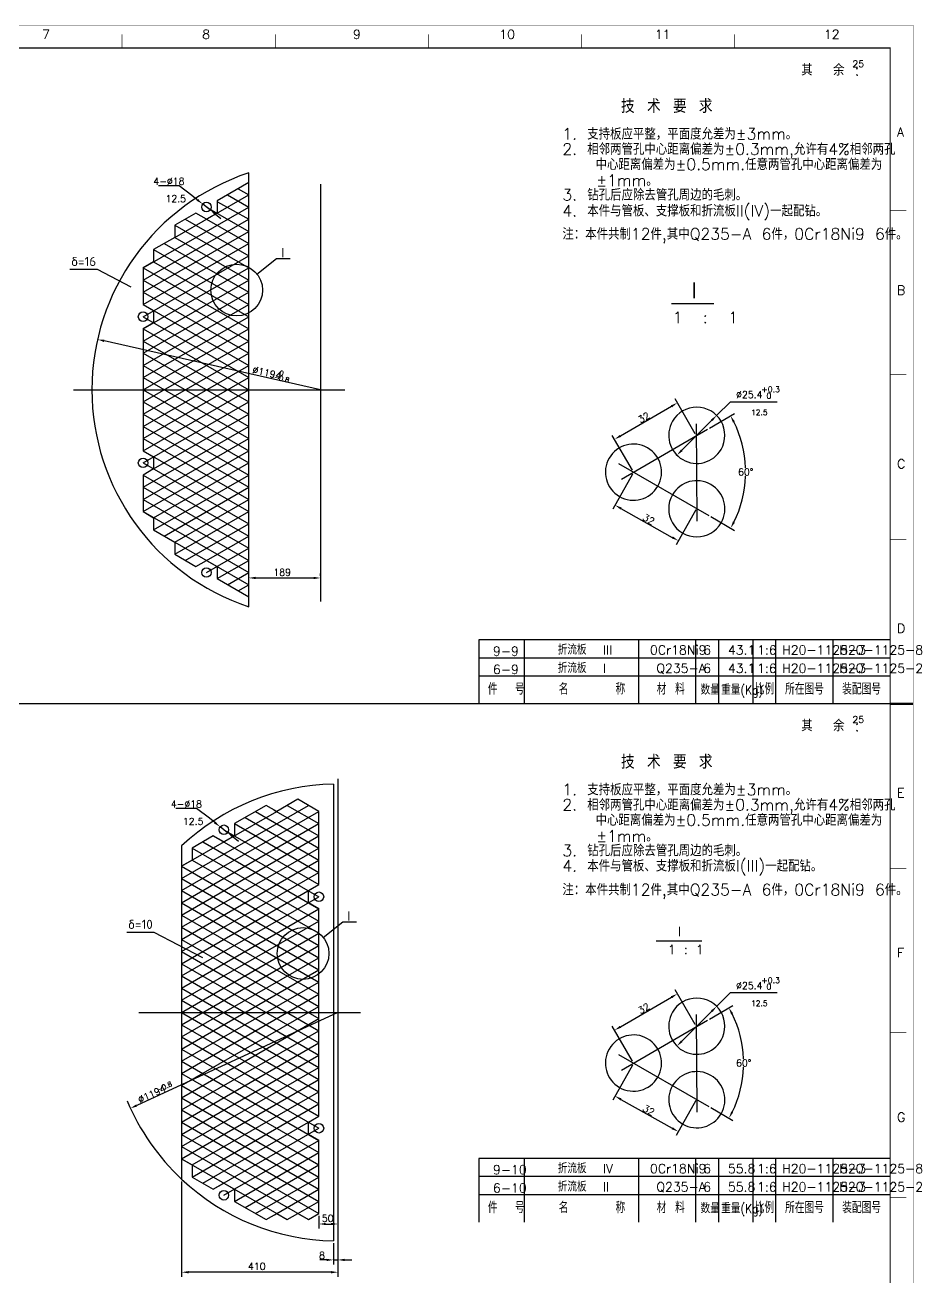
# Model space of a CAD drawing. Extents: x 49444 to 186345, y 41039 to 59803.
# Drawn here: x 97424 to 103309, y 49145 to 57365 of the extents above; entities that cross this region are included whole.
import ezdxf
from ezdxf.enums import TextEntityAlignment as Align

# ---------------------------------------------------------------- set-up
doc = ezdxf.new("R2010")
doc.units = 0
doc.header["$LTSCALE"] = 60
doc.header["$MEASUREMENT"] = 0
doc.header["$PDMODE"] = 3
doc.header["$PDSIZE"] = 0.001
doc.layers.get('0').update_dxf_attribs({"linetype": 'CONTINUOUS'})
doc.layers.get('DEFPOINTS').update_dxf_attribs({"linetype": 'CONTINUOUS'})
doc.styles.get("Standard").update_dxf_attribs({"font": 'txt.shx', "bigfont": 'hztxt.shx'})
doc.dimstyles.get("Standard").update_dxf_attribs({"dimtxt": 0.18, "dimasz": 0.18, "dimexe": 0.18, "dimexo": 0.0625, "dimgap": 0.09, "dimtad": 0, "dimtih": 1, "dimtoh": 1, "dimdec": 4, "dimzin": 0, "dimdsep": 46, "dimtxsty": 'Standard', "dimcen": 0.09, "dimadec": 0, "dimazin": 0, "dimtfac": 1, "dimtdec": 4, "dimtofl": 0, "dimtmove": 0, "dimatfit": 3, "dimfxl": 0, "dimtolj": 1, "dimtzin": 0, "dimarcsym": 0})
doc.dimstyles.new('STANDARD$0', dxfattribs={"dimtxt": 3, "dimasz": 3, "dimexe": 2, "dimexo": 1, "dimgap": 0.5, "dimtad": 1, "dimdec": 0, "dimzin": 0, "dimdsep": 46, "dimtxsty": 'Standard', "dimcen": 1, "dimclrd": 256, "dimclre": 256, "dimclrt": 256, "dimadec": 0, "dimazin": 0, "dimtfac": 1.5, "dimtdec": 3, "dimtix": 1, "dimtmove": 0, "dimatfit": 2, "dimfxl": 0, "dimtolj": 1, "dimarcsym": 0})

# ---------------------------------------------------------------- blocks, each defined once
blk = doc.blocks.new('*D117')
at = {"lineweight": -2}
for p, q in [((98891.5, 53560.8), (98891.5, 53764.4)), ((99363, 53749.4), (99363, 53764.4)), ((98936.5, 53734.4), (99318, 53734.4))]:
    blk.add_line(p, q, dxfattribs=at)
for points in [[(98936.5, 53741.9), (98936.5, 53726.9), (98891.5, 53734.4)], [(99318, 53741.9), (99318, 53726.9), (99363, 53734.4)]]:
    blk.add_solid(points)
at = {"layer": 'DEFPOINTS', "color": 0}
for p in [(99363, 53734.4), (99363, 53734.4), (98891.5, 53545.8)]:
    blk.add_point(p, dxfattribs=at)
at = {"insert": (99111.4, 53771.5), "char_height": 45, "attachment_point": 5}
blk.add_mtext('\\A1;189', dxfattribs=at)
blk = doc.blocks.new('*D121')
at = {"lineweight": -2}
for p, q in [((98451.8, 49771.8), (98451.8, 49146.2)), ((99477.4, 49715.7), (99477.4, 49146.2)), ((99432.4, 49176.2), (98496.8, 49176.2))]:
    blk.add_line(p, q, dxfattribs=at)
for points in [[(98496.8, 49183.7), (98496.8, 49168.7), (98451.8, 49176.2)], [(99432.4, 49183.7), (99432.4, 49168.7), (99477.4, 49176.2)]]:
    blk.add_solid(points)
at = {"layer": 'DEFPOINTS', "color": 0}
for p in [(98451.8, 49786.8), (99477.4, 49730.7), (98451.8, 49176.2)]:
    blk.add_point(p, dxfattribs=at)
at = {"insert": (98945, 49214.8), "char_height": 45, "attachment_point": 5}
blk.add_mtext('\\A1;410', dxfattribs=at)
blk = doc.blocks.new('*D123')
at = {"lineweight": -2}
for p, q in [((99448.3, 49366.6), (99448.3, 49226.9)), ((99477.4, 49329.5), (99477.4, 49226.9)), ((99403.3, 49256.9), (99358.3, 49256.9)), ((99448.3, 49256.9), (99477.4, 49256.9)), ((99522.4, 49256.9), (99567.4, 49256.9))]:
    blk.add_line(p, q, dxfattribs=at)
for points in [[(99403.3, 49264.4), (99403.3, 49249.4), (99448.3, 49256.9)], [(99522.4, 49264.4), (99522.4, 49249.4), (99477.4, 49256.9)]]:
    blk.add_solid(points)
at = {"layer": 'DEFPOINTS', "color": 0}
for p in [(99448.3, 49381.6), (99477.4, 49344.5), (99477.4, 49256.9)]:
    blk.add_point(p, dxfattribs=at)
at = {"insert": (99373, 49286.6), "char_height": 45, "attachment_point": 5}
blk.add_mtext('\\A1;8', dxfattribs=at)
blk = doc.blocks.new('*D126')
at = {"color": 0, "lineweight": -2}
for p, q in [((101915.1, 50838.6), (102068.3, 50927.5)), ((101923.3, 50257.4), (102069.1, 50173.3))]:
    blk.add_line(p, q, dxfattribs=at)
for start, end in [(2.22656, 26.54549), (333.56716, 357.88617)]:
    blk.add_arc((101417, 50549.7), 722.9, start, end, dxfattribs=at)
at = {"color": 0}
for points in [[(102057.1, 50869.2), (102070.3, 50876.3), (102042.4, 50912.4)], [(102071, 50224.4), (102057.8, 50231.5), (102043.1, 50188.3)]]:
    blk.add_solid(points, dxfattribs=at)
at = {"layer": 'DEFPOINTS', "color": 0}
for p in [(101902.1, 50831), (101318.5, 50606.6), (101337.1, 50503.4), (102129, 50424.7), (101910.3, 50264.9)]:
    blk.add_point(p, dxfattribs=at)
at = {"color": 0, "insert": (102139.9, 50550.4), "char_height": 45, "attachment_point": 5}
blk.add_mtext('\\A1;60%%d', dxfattribs=at)
blk = doc.blocks.new('*D125')
at = {"lineweight": -2}
for p, q in [((101409.7, 50536.6), (101280.4, 50306.7)), ((101334.3, 50310.8), (101671.4, 50121.2)), ((101825.2, 50302.9), (101695.9, 50073))]:
    blk.add_line(p, q, dxfattribs=at)
for points in [[(101338, 50317.3), (101330.6, 50304.3), (101295.1, 50332.9)], [(101675.1, 50127.7), (101667.7, 50114.7), (101710.6, 50099.2)]]:
    blk.add_solid(points)
at = {"layer": 'DEFPOINTS', "color": 0}
for p in [(101417, 50549.7), (101832.6, 50316), (101710.6, 50099.2)]:
    blk.add_point(p, dxfattribs=at)
at = {"insert": (101516.3, 50239.9), "char_height": 45, "attachment_point": 5, "rotation": 330.64452}
blk.add_mtext('\\A1;32', dxfattribs=at)
blk = doc.blocks.new('*D124')
at = {"lineweight": -2}
for p, q in [((101331.1, 50787.5), (101665.7, 50981.5)), ((101821.9, 50801.9), (101689.6, 51030.1)), ((101409.5, 50562.7), (101277.2, 50790.9))]:
    blk.add_line(p, q, dxfattribs=at)
for points in [[(101661.9, 50988), (101669.5, 50975.1), (101704.6, 51004.1)], [(101327.4, 50794), (101334.9, 50781), (101292.2, 50764.9)]]:
    blk.add_solid(points)
at = {"layer": 'DEFPOINTS', "color": 0}
for p in [(101704.6, 51004.1), (101829.4, 50788.9), (101417, 50549.7)]:
    blk.add_point(p, dxfattribs=at)
at = {"insert": (101484.7, 50908.2), "char_height": 45, "attachment_point": 5, "rotation": 30.11265}
blk.add_mtext('\\A1;32', dxfattribs=at)
blk = doc.blocks.new('*D128')
at = {"lineweight": -2}
for p, q in [((101821.9, 54681.6), (101689.6, 54909.8)), ((101331.1, 54667.3), (101665.7, 54861.3)), ((101409.5, 54442.4), (101277.2, 54670.6))]:
    blk.add_line(p, q, dxfattribs=at)
for points in [[(101661.9, 54867.8), (101669.5, 54854.8), (101704.6, 54883.9)], [(101327.4, 54673.8), (101334.9, 54660.8), (101292.2, 54644.7)]]:
    blk.add_solid(points)
at = {"layer": 'DEFPOINTS', "color": 0}
for p in [(101704.6, 54883.9), (101829.4, 54668.7), (101417, 54429.5)]:
    blk.add_point(p, dxfattribs=at)
at = {"insert": (101484.7, 54788), "char_height": 45, "attachment_point": 5, "rotation": 30.11265}
blk.add_mtext('\\A1;32', dxfattribs=at)
blk = doc.blocks.new('*D129')
at = {"lineweight": -2}
for p, q in [((101409.7, 54416.4), (101280.4, 54186.5)), ((101334.3, 54190.6), (101671.4, 54001)), ((101825.2, 54182.7), (101695.9, 53952.8))]:
    blk.add_line(p, q, dxfattribs=at)
for points in [[(101338, 54197.1), (101330.6, 54184), (101295.1, 54212.6)], [(101675.1, 54007.5), (101667.7, 53994.4), (101710.6, 53978.9)]]:
    blk.add_solid(points)
at = {"layer": 'DEFPOINTS', "color": 0}
for p in [(101417, 54429.5), (101832.6, 54195.8), (101710.6, 53978.9)]:
    blk.add_point(p, dxfattribs=at)
at = {"insert": (101516.3, 54119.6), "char_height": 45, "attachment_point": 5, "rotation": 330.64452}
blk.add_mtext('\\A1;32', dxfattribs=at)
blk = doc.blocks.new('*D127')
at = {"color": 0, "lineweight": -2}
for p, q in [((101915.1, 54718.3), (102079.5, 54813.7)), ((101923.3, 54137.2), (102080.3, 54046.5))]:
    blk.add_line(p, q, dxfattribs=at)
for start, end in [(2.18837, 26.60826), (333.50439, 357.92436)]:
    blk.add_arc((101417, 54429.5), 735.9, start, end, dxfattribs=at)
at = {"color": 0}
for points in [[(102068.4, 54755.5), (102081.6, 54762.6), (102053.6, 54798.7)], [(102082.2, 54097.6), (102069, 54104.7), (102054.3, 54061.5)]]:
    blk.add_solid(points, dxfattribs=at)
at = {"layer": 'DEFPOINTS', "color": 0}
for p in [(101902.1, 54710.8), (101318.5, 54486.4), (101337.1, 54383.1), (102141.8, 54302.2), (101910.3, 54144.7)]:
    blk.add_point(p, dxfattribs=at)
at = {"color": 0, "insert": (102152.9, 54430.2), "char_height": 45, "attachment_point": 5}
blk.add_mtext('\\A1;60%%d', dxfattribs=at)
blk = doc.blocks.new('*D122')
at = {"lineweight": -2}
for p, q in [((99352.4, 49546.3), (99352.4, 49462.7)), ((99397.4, 49492.7), (99432.4, 49492.7)), ((99477.4, 49546.3), (99477.4, 49462.7))]:
    blk.add_line(p, q, dxfattribs=at)
for points in [[(99397.4, 49500.2), (99397.4, 49485.2), (99352.4, 49492.7)], [(99432.4, 49500.2), (99432.4, 49485.2), (99477.4, 49492.7)]]:
    blk.add_solid(points)
at = {"layer": 'DEFPOINTS', "color": 0}
for p in [(99352.4, 49561.3), (99477.4, 49561.3), (99477.4, 49492.7)]:
    blk.add_point(p, dxfattribs=at)
at = {"insert": (99410.2, 49529.4), "char_height": 45, "attachment_point": 5}
blk.add_mtext('\\A1;50', dxfattribs=at)

msp = doc.modelspace()

# ---------------------------------------------------------------- linework, layer by layer
for p, q in [((98891.547085, 53545.797686), (98891.547085, 56393.816622)), ((99362.964663, 56320.596954), (99362.964663, 53580.542481)), ((98406.57418, 55969.821424), (98891.547085, 56249.821257)), ((98554.543319, 56217.035033), (98519.207056, 56244.898064)), ((98752.982252, 56249.821257), (98891.547085, 56169.823649)), ((98822.268074, 56289.820584), (98891.547085, 56249.821257)), ((98198.723445, 55769.820884), (98891.547085, 56169.823649)), ((98638.955256, 56150.475296), (98589.879583, 56189.172002)), ((98614.417419, 56169.823649), (98891.547085, 56009.821101)), ((98687.198266, 56203.768829), (98891.547085, 56089.818708)), ((98198.723445, 55689.815942), (98891.547085, 56089.818708)), ((98475.852586, 56089.818708), (98891.547085, 55849.818028)), ((98614.417419, 56089.818708), (98891.547085, 55929.816683)), ((98674.291519, 56122.612266), (98709.627782, 56094.749235)), ((98198.723445, 55609.818335), (98891.547085, 56009.821101)), ((98406.573575, 56049.826191), (98891.547085, 55769.820421)), ((98198.723445, 55529.813918), (98891.547085, 55929.816683)), ((98337.288277, 55929.816683), (98891.547085, 55609.817872)), ((98406.573575, 55969.821773), (98891.547085, 55689.81548)), ((98198.723445, 55449.815263), (98891.547085, 55849.818028)), ((98268.002456, 55889.817356), (98891.547085, 55529.812931)), ((98198.723445, 55769.820421), (98891.547085, 55369.810382)), ((98198.723445, 55369.817656), (98891.547085, 55769.820421)), ((98268.002456, 55809.819225), (98891.547085, 55449.815324)), ((98198.723445, 55689.82229), (98891.547085, 55289.812251)), ((98198.723445, 55289.812714), (98891.547085, 55689.81548)), ((98198.723445, 55609.824159), (98891.547085, 55209.81412)), ((98198.723445, 55209.815107), (98891.547085, 55609.817872)), ((98198.723445, 55529.819741), (98891.547085, 55129.809703)), ((98198.723445, 55129.810165), (98891.547085, 55529.812931)), ((101665.525162, 55535.517471), (101942.964594, 55535.517471)), ((98198.723445, 55449.82161), (98891.547085, 55049.811572)), ((98198.723445, 55049.812558), (98891.547085, 55449.815324)), ((98198.723445, 55369.817193), (98891.547085, 54969.807154)), ((98198.723445, 54969.807617), (98891.547085, 55369.810382)), ((99362.964663, 54969.807154), (97943.758009, 55290.609034)), ((98198.723445, 55289.819062), (98891.547085, 54889.809023)), ((98198.723445, 54889.809486), (98891.547085, 55289.812251)), ((98198.723445, 55209.814644), (98891.547085, 54809.804605)), ((98198.723445, 54809.811355), (98891.547085, 55209.81412)), ((98198.723445, 55129.816513), (98891.547085, 54729.806474)), ((98198.723445, 54729.806937), (98891.547085, 55129.809703)), ((98198.723445, 55049.818382), (98891.547085, 54649.808343)), ((98198.723445, 54649.808806), (98891.547085, 55049.811572)), ((97741.49356, 54969.807154), (99522.972461, 54969.807154)), ((98198.723044, 54569.804157), (98891.547085, 54969.807154)), ((98198.723445, 54969.813964), (98891.547085, 54569.803926)), ((98198.723445, 54889.809547), (98891.547085, 54489.799508)), ((98198.723445, 54489.812605), (98891.547085, 54889.809023)), ((98198.723445, 54809.811416), (98891.547085, 54409.801377)), ((98268.002456, 54449.800181), (98891.547085, 54809.804605)), ((101733.307609, 54572.313974), (101930.447545, 54769.587246)), ((101828.919709, 54747.369948), (101833.145739, 54107.802761)), ((98198.723445, 54729.813285), (98891.547085, 54329.803246)), ((98198.723445, 54329.803709), (98891.547085, 54729.806474)), ((101337.135429, 54383.132479), (101902.103126, 54710.799503)), ((98198.723445, 54649.808343), (98891.547085, 54249.798304)), ((98198.723445, 54249.805578), (98891.547085, 54649.808343)), ((98198.723445, 54569.810212), (98891.547085, 54169.800173)), ((98198.723445, 54169.800697), (98891.547085, 54569.803926)), ((98198.723445, 54489.812605), (98891.547085, 54089.802566)), ((98268.002456, 54129.80137), (98891.547085, 54489.805795)), ((101318.493962, 54486.365617), (101910.30291, 54144.684561)), ((98198.723445, 54409.807664), (98891.547085, 54009.797625)), ((98268.002456, 54049.803239), (98891.547085, 54409.801377)), ((98198.723445, 54329.803246), (98891.547085, 53929.793207)), ((98198.723445, 54249.805639), (98891.547085, 53849.7956)), ((98337.288015, 54009.80103), (98891.547085, 54329.803246)), ((98406.573575, 53969.798821), (98891.547085, 54249.798304)), ((98198.723445, 54169.800697), (98891.547085, 53769.790658)), ((98406.573575, 53889.794404), (98891.547085, 54169.800173)), ((98475.855992, 53849.792195), (98891.547085, 54089.802566)), ((98614.417419, 53849.7956), (98891.547085, 54009.797625)), ((98406.573575, 53969.798324), (98891.547085, 53689.793051)), ((98614.417419, 53769.790658), (98891.547085, 53929.793207)), ((98683.703241, 53729.791855), (98891.547085, 53849.7956)), ((98752.982252, 53689.793051), (98891.547085, 53769.790658)), ((98822.268074, 53649.787437), (98891.547085, 53689.793051)), ((99448.251749, 52381.024911), (99448.251749, 49381.568024)), ((99477.442395, 52414.429315), (99477.442395, 49312.904018)), ((98451.766009, 51681.303448), (99352.440304, 52201.309898)), ((98451.766009, 51841.305223), (99075.310115, 52201.309898)), ((98451.771086, 51761.304411), (99283.160769, 52241.309225)), ((98936.745844, 52201.311405), (99352.440304, 51961.309218)), ((99055.490331, 52212.752124), (99352.440304, 52041.307349)), ((99144.593455, 52241.31264), (99352.440304, 52121.311767)), ((98451.766009, 51601.305317), (99352.440304, 52121.311767)), ((98669.021051, 52128.524347), (98633.684788, 52156.387378)), ((98798.180973, 52121.309615), (99352.440304, 51801.30667)), ((98867.465199, 52161.31262), (99352.440304, 51881.311087)), ((98451.766009, 51521.3009), (99352.440304, 52041.307349)), ((98659.616532, 52041.307576), (99352.440304, 51641.304121)), ((98753.432988, 52061.96461), (98704.357315, 52100.661316)), ((98728.895151, 52081.312963), (99352.440304, 51721.308539)), ((98788.769251, 52034.101579), (98824.105514, 52006.238548)), ((98451.766009, 51975.839957), (98451.766009, 49786.752979)), ((98451.766009, 51441.302769), (99352.440304, 51961.309218)), ((98521.051307, 51961.30599), (99352.440304, 51481.301572)), ((98590.332522, 52001.310733), (99352.440304, 51561.30599)), ((98451.766009, 51361.304638), (99352.440304, 51881.311087)), ((98521.048512, 51881.309473), (99352.440304, 51401.303441)), ((98451.766009, 51841.31176), (99352.440304, 51321.30531)), ((98451.766009, 51281.30022), (99352.440304, 51801.30667)), ((98451.766009, 51761.307342), (99352.440304, 51241.300893)), ((98451.766009, 51201.302089), (99352.440304, 51721.308539)), ((98451.766009, 51681.309211), (99352.440304, 51161.302762)), ((98451.766009, 51121.297671), (99352.440304, 51641.304121)), ((98451.766009, 51601.304793), (99352.440304, 51081.298344)), ((98451.766009, 51041.29954), (99352.440304, 51561.30599)), ((98451.766009, 51521.306139), (99352.440304, 51001.299689)), ((98451.766009, 50961.295123), (99352.440304, 51481.301572)), ((98451.766009, 51441.302245), (99352.440304, 50921.295795)), ((98451.766009, 50881.296992), (99352.440304, 51401.303441)), ((98451.766009, 51361.30359), (99352.440304, 50841.29714)), ((98451.766009, 50801.298861), (99352.440304, 51321.30531)), ((101564.303207, 51351.775083), (101864.003207, 51351.775083)), ((98451.766009, 51281.305983), (99352.440304, 50761.299533)), ((98451.766009, 50721.294443), (99352.440304, 51241.300893)), ((98451.766009, 51201.301041), (99352.440304, 50681.294592)), ((98451.766009, 50641.296312), (99352.440304, 51161.302762)), ((98451.766009, 51121.30291), (99352.440304, 50601.296461)), ((98451.766009, 50561.291894), (99352.440304, 51081.298344)), ((98451.766009, 51041.298493), (99352.440304, 50521.292043)), ((98451.766009, 50481.293239), (99352.440304, 51001.299689)), ((99477.442395, 50881.296468), (98156.625008, 50270.966391)), ((98170.418766, 50881.296468), (99624.281937, 50881.296468)), ((98451.766009, 50961.300362), (99352.440304, 50441.293912)), ((98451.766009, 50401.289346), (99352.440304, 50921.295795)), ((98451.766009, 50881.295944), (99352.440304, 50361.289494)), ((101733.307609, 50692.557839), (101930.447545, 50889.83111)), ((98451.766009, 50321.290691), (99352.440304, 50841.29714)), ((98451.766009, 50801.297813), (99352.440304, 50281.291363)), ((101337.135429, 50503.376344), (101902.103126, 50831.043368)), ((101828.919709, 50867.613813), (101833.145739, 50228.046626)), ((98451.766009, 50241.293084), (99352.440304, 50761.299533)), ((98451.766009, 50721.299682), (99352.440304, 50201.293232)), ((98451.766009, 50161.288142), (99352.440304, 50681.294592)), ((98451.766009, 50641.295264), (99352.440304, 50121.288815)), ((98451.766009, 50081.290011), (99352.440304, 50601.296461)), ((98451.766009, 50561.297133), (99352.440304, 50041.290684)), ((101318.493962, 50606.609482), (101910.30291, 50264.928426)), ((98451.766009, 50001.285594), (99352.440304, 50521.292043)), ((98451.766009, 50481.292716), (99352.440304, 49961.286266)), ((98451.766009, 49921.287463), (99352.440304, 50441.293912)), ((98451.766009, 50401.294585), (99352.440304, 49881.288135)), ((98451.766009, 50321.290167), (99352.440304, 49801.283717)), ((98521.051307, 49881.285077), (99352.440304, 50361.289494)), ((98451.766009, 50241.292036), (99352.440304, 49721.285586)), ((98521.051307, 49801.286946), (99352.440304, 50281.291363)), ((98451.766009, 50161.287618), (99352.440304, 49641.281169)), ((98590.333147, 49761.281841), (99283.160769, 50161.287519)), ((98451.766009, 50081.289487), (99352.440304, 49561.283038)), ((98659.611088, 49721.282217), (99352.440304, 50121.288815)), ((98451.766009, 50001.29188), (99283.160769, 49521.28371)), ((98728.895151, 49681.279972), (99352.440304, 50041.290684)), ((98451.766009, 49921.286939), (99075.310115, 49561.283038)), ((98798.180973, 49641.283321), (99352.440304, 49961.286266)), ((98867.460057, 49601.283634), (99352.440304, 49881.288135)), ((98936.743726, 49561.283451), (99352.440304, 49801.286861)), ((99061.025083, 49553.036314), (99352.440304, 49721.285586)), ((99213.874947, 49561.283038), (99352.440304, 49641.284077))]:
    msp.add_line(p, q)
at = {"const_width": 1.5}
msp.add_lwpolyline([(90636.067832, 48453.842399), (103251.067832, 48453.842399), (103251.067832, 57363.842399), (90636.067832, 57363.842399), (90636.067832, 48453.842399, 1.9635677679)], format="xyb", dxfattribs=at)
for points, const_width in [([(98061.067832, 57303.842399), (98061.067832, 57213.842399)], 4.5), ([(99066.067832, 57303.842399), (99066.067832, 57213.842399)], 4.5), ([(100071.067832, 57303.842399), (100071.067832, 57213.842399)], 4.5), ([(101076.067832, 57303.842399), (101076.067832, 57213.842399)], 4.5), ([(102081.067832, 57303.842399), (102081.067832, 57213.842399)], 4.5), ([(91011.067832, 48603.842399), (103101.067832, 48603.842399), (103101.067832, 57213.842399), (91011.067832, 57213.842399), (91011.067832, 48603.842399)], 7.5), ([(103101.067832, 56148.842399), (103206.067832, 56148.842399)], 4.5), ([(103101.067832, 55068.842399), (103206.067832, 55068.842399)], 4.5), ([(103101.067832, 53988.842399), (103206.067832, 53988.842399)], 4.5), ([(97056.067828, 52908.842392), (103101.067828, 52908.842392)], 7.5), ([(103101.067832, 52908.842399), (103251.067832, 52908.842399)], 15), ([(103101.067832, 51828.842399), (103206.067832, 51828.842399)], 4.5), ([(103101.067832, 50748.842399), (103206.067832, 50748.842399)], 4.5), ([(103101.067832, 49668.842399), (103206.067832, 49668.842399)], 4.5)]:
    msp.add_lwpolyline(points, dxfattribs=dict(const_width=const_width))
for points in [[(98891.547085, 56329.819911), (98683.703241, 56209.822453), (98683.703241, 56129.818035), (98614.417419, 56089.818708), (98545.138408, 56129.818035), (98406.573575, 56049.826191), (98406.573575, 55969.821773), (98268.002456, 55889.817356), (98268.002456, 55809.819225), (98198.723445, 55769.820421), (98198.723445, 55529.812931), (98268.002456, 55489.814127), (98268.002456, 55409.815996), (98198.723445, 55369.810382), (98198.723445, 54569.803926)], [(98519.207056, 56244.898064), (98434.759539, 56309.635877), (98299.14396, 56309.635877)], [(98945.914557, 55729.71782), (99074.355253, 55831.583043), (99164.355253, 55831.583043)], [(98120.238957, 55643.136675), (97898.782261, 55759.920488), (97718.782261, 55759.920488)], [(101962.256591, 54801.417806), (102052.26356, 54891.567689), (102359.49169, 54891.567689)], [(98198.723445, 54569.803926), (98268.002456, 54529.804598), (98268.002456, 54449.800181), (98198.723445, 54409.801377), (98198.723445, 54169.800173), (98268.002456, 54129.80137), (98268.002456, 54049.803239), (98406.573575, 53969.798821), (98406.573575, 53889.794404), (98545.138408, 53809.789986), (98614.417419, 53849.7956), (98683.703241, 53809.796273), (98683.703241, 53729.791855), (98891.547085, 53609.795444)], [(103101.067832, 53328.842392), (100401.067832, 53328.842392)], [(103101.067832, 53208.842392), (100401.067832, 53208.842392)], [(103101.067832, 53088.842392), (100401.067832, 53088.842392)], [(98659.61614, 52041.307349), (98521.051307, 51961.315505), (98521.051307, 51881.311087), (98451.766009, 51841.305997), (98451.766009, 49921.286939), (98521.051307, 49881.288135), (98521.051307, 49801.283717), (98659.61614, 49721.2793), (98728.895151, 49761.284914), (98798.180973, 49721.285586), (98798.180973, 49641.281169), (99006.024817, 49521.284758), (99075.310115, 49561.283038), (99144.595936, 49521.28371), (99213.874947, 49561.283038), (99283.160769, 49521.28371), (99352.440304, 49561.283038), (99352.440304, 50041.290684), (99283.160769, 50081.289487), (99283.160769, 50161.287618), (99352.440304, 50201.293232), (99352.440304, 51561.30599), (99283.160769, 51601.304793), (99283.160769, 51681.309735), (99352.440304, 51721.308539), (99352.440304, 52201.309898), (99213.874947, 52281.314316), (99075.310115, 52201.309898), (99006.024817, 52241.309225), (98798.180973, 52121.311767), (98798.180973, 52041.307349), (98728.895151, 52001.308022), (98659.61614, 52041.307349)], [(98633.684788, 52156.387378), (98549.237271, 52221.125191), (98413.621692, 52221.125191)], [(99381.035469, 51374.222424), (99509.476166, 51476.087647), (99599.476166, 51476.087647)], [(98590.758593, 51239.195722), (98271.290094, 51407.665451), (98091.290094, 51407.665451)], [(101962.256591, 50921.661671), (102052.26356, 51011.811554), (102359.49169, 51011.811554)], [(103101.067832, 49923.8424), (100401.067832, 49923.8424)], [(103101.067832, 49803.8424), (100401.067832, 49803.8424)], [(103101.067832, 49683.8424), (100401.067832, 49683.8424)]]:
    msp.add_lwpolyline(points)
for points in [[(101991.612615, 54578.727543, 1), (101672.142539, 54763.173677, 1)], [(101576.333227, 54336.918013, 1), (101256.863151, 54521.364147, 1)], [(101991.961664, 54096.370782, 1), (101672.491588, 54280.816917, 1)], [(101991.612615, 50698.971408, 1), (101672.142539, 50883.417542, 1)], [(101576.333227, 50457.161878, 1), (101256.863151, 50641.608012, 1)], [(101991.961664, 50216.614647, 1), (101672.491588, 50401.060781, 1)]]:
    msp.add_lwpolyline(points, format="xyb", close=True)
at = {"color": 7}
for points in [[(100401.067832, 53328.842392), (100401.067832, 52908.842392)], [(100701.067832, 52908.842392), (100701.067832, 53328.842392)], [(101451.067832, 52908.842392), (101451.067832, 53328.842392)], [(101826.067832, 52908.842392), (101826.067832, 53328.842392)], [(101976.067832, 52908.842392), (101976.067832, 53328.842392)], [(102201.067832, 52908.842392), (102201.067832, 53328.842392)], [(102351.067832, 52908.842392), (102351.067832, 53328.842392)], [(102726.067832, 52908.842392), (102726.067832, 53328.842392)], [(100401.067832, 49923.8424), (100401.067832, 49503.8424)], [(100701.067832, 49503.8424), (100701.067832, 49923.8424)], [(101451.067832, 49503.8424), (101451.067832, 49923.8424)], [(101826.067832, 49503.8424), (101826.067832, 49923.8424)], [(101976.067832, 49503.8424), (101976.067832, 49923.8424)], [(102201.067832, 49503.8424), (102201.067832, 49923.8424)], [(102351.067832, 49503.8424), (102351.067832, 49923.8424)], [(102726.067832, 49503.8424), (102726.067832, 49923.8424)]]:
    msp.add_lwpolyline(points, dxfattribs=at)
for centre, radius in [((98614.417419, 56169.823649), 31.248427), ((98812.96333, 55624.275334), 169.688381), ((98198.723445, 55449.815324), 31.248427), ((98198.723445, 54489.805795), 31.248427), ((98614.417419, 53769.790658), 31.248427), ((98728.895151, 52081.312963), 31.248427), ((99352.440304, 51641.304121), 31.248427), ((99248.084242, 51268.779938), 169.688381), ((99352.440304, 50121.288815), 31.248427), ((98728.895151, 49681.279972), 31.248427)]:
    msp.add_circle(centre, radius)
for centre, start, end in [((99362.964663, 54969.807154), 108.3170980328, 251.6829019672), ((99477.442395, 50881.296468), 91.1150616264, 133.1396233114), ((99477.442395, 50881.296468), 202.7788781921, 226.8304840972), ((99477.442395, 50881.296468), 226.8603766886, 268.8849383736)]:
    msp.add_arc(centre, 1500.012499, start, end)
for points in [[(98559.187158, 56222.92441), (98549.899481, 56211.145656), (98589.879583, 56189.172002)], [(98678.935357, 56128.501643), (98669.64768, 56116.722888), (98638.955256, 56150.475296)], [(97945.411613, 55297.92447), (97942.104405, 55283.293599), (97899.865397, 55300.530657)], [(101925.142451, 54774.888753), (101935.752638, 54764.285738), (101962.256591, 54801.417806)], [(101728.002516, 54577.615482), (101738.612703, 54567.012467), (101701.498563, 54540.483414)], [(98673.66489, 52134.413724), (98664.377213, 52122.63497), (98704.357315, 52100.661316)], [(98793.413089, 52039.990957), (98784.125412, 52028.212202), (98753.432988, 52061.96461)], [(101925.142451, 50895.132618), (101935.752638, 50884.529603), (101962.256591, 50921.661671)], [(101728.002516, 50697.859347), (101738.612703, 50687.256331), (101701.498563, 50660.727279)], [(98153.479004, 50277.774669), (98159.771012, 50264.158112), (98115.775337, 50252.090365)]]:
    msp.add_solid(points)

# ---------------------------------------------------------------- texts
for s, height, p in [('7', 60, (97536.067832, 57273.842399)), ('8', 60, (98586.067832, 57273.842399)), ('9', 60, (99576.067832, 57273.842399)), ('10', 60, (100536.067832, 57273.842399)), ('11', 60, (101556.067832, 57273.842399)), ('12', 60, (102666.067832, 57273.842399)), ('其  余 : ', 75, (102517.223347, 57032.54397)), ('1. 支持板应平整，平面度允差为±3mm。', 75, (100949.79473, 56612.384871)), ('A', 60, (103145.380144, 56632.118532)), ('2. 相邻两管孔中心距离偏差为±0.3mm,允许有4%相邻两孔', 75, (100949.79473, 56512.406788)), ('   中心距离偏差为±0.5mm.任意两管孔中心距离偏差为', 75, (100949.79473, 56412.428723)), ('   ±1mm。', 75, (100954.796415, 56307.455009)), ('3. 钻孔后应除去管孔周边的毛刺。', 75, (100949.79473, 56212.472557)), ('4. 本件与管板、支撑板和折流板II(IV)一起配钻。', 75, (100949.79473, 56107.484939)), ('注：本件共制12件,其中Q235-A 6件，0Cr18Ni9 6件。', 75, (100949.79473, 55955.530115)), ('Ⅰ', 120, (101754.821026, 55558.982087)), ('B', 60, (103146.067832, 55593.842399)), ('1  :  1', 75, (101673.577235, 55407.377113)), ('+0.3', 37.5, (102255.416656, 54953.60214)), (' 0', 37.5, (102255.416656, 54911.675866)), ('C', 60, (103146.067832, 54453.842399)), ('D', 60, (103146.067832, 53373.842399)), ('9-9', 60, (100494.530842, 53223.842399)), ('折流板  III', 60, (100919.497093, 53231.548291)), ('0Cr18Ni9', 60, (101524.857096, 53231.548291)), ('6', 60, (101874.311511, 53231.548291)), ('43.1', 60, (102036.137762, 53231.548291)), ('1:6', 60, (102227.192194, 53231.548291)), ('H20-1125-3', 60, (102391.811511, 53231.548291)), ('H20-1125-8', 60, (102766.811511, 53231.548291)), ('6-9', 60, (100494.530842, 53103.842399)), ('折流板  I', 60, (100919.497093, 53111.548291)), ('Q235-A', 60, (101566.811511, 53111.548291)), ('6', 60, (101874.311511, 53111.548291)), ('43.1', 60, (102036.137762, 53111.548291)), ('1:6', 60, (102227.192194, 53111.548291)), ('H20-1125-3', 60, (102391.811511, 53111.548291)), ('H20-1125-2', 60, (102766.811511, 53111.548291)), ('其  余 : ', 75, (102517.223343, 52727.543963)), ('1. 支持板应平整，平面度允差为±3mm。', 75, (100949.794725, 52307.384864)), ('2. 相邻两管孔中心距离偏差为±0.3mm,允许有4%相邻两孔', 75, (100949.794725, 52207.406781)), ('E', 60, (103146.067832, 52293.842399)), ('   中心距离偏差为±0.5mm.任意两管孔中心距离偏差为', 75, (100949.794725, 52107.428717)), ('   ±1mm。', 75, (100954.79641, 52002.455002)), ('3. 钻孔后应除去管孔周边的毛刺。', 75, (100949.794725, 51907.472551)), ('4. 本件与管板、支撑板和折流板I(III)一起配钻。', 75, (100949.794725, 51806.67192)), ('注：本件共制12件,其中Q235-A 6件，0Cr18Ni9 6件。', 75, (100949.794725, 51650.530108)), ('I', 59.94, (101708.697737, 51382.895523)), ('1 : 1', 59.94, (101642.662971, 51265.062137)), ('F', 60, (103146.067832, 51243.842399)), ('+0.3', 37.5, (102255.416656, 51073.846005)), (' 0', 37.5, (102255.416656, 51031.919731)), ('G', 60, (103146.067832, 50163.842399)), ('折流板  IV', 60, (100919.497093, 49826.548298)), ('9-10', 60, (100494.530842, 49818.842406)), ('0Cr18Ni9', 60, (101524.857096, 49826.548298)), ('6', 60, (101874.311511, 49826.548298)), ('55.8', 60, (102036.137762, 49826.548298)), ('1:6', 60, (102227.192194, 49826.548298)), ('H20-1125-3', 60, (102391.811511, 49826.548298)), ('H20-1125-8', 60, (102766.811511, 49826.548298)), ('6-10', 60, (100494.530842, 49698.842406)), ('折流板  II', 60, (100919.497093, 49706.548298)), ('Q235-A', 60, (101566.811511, 49706.548298)), ('6', 60, (101874.311511, 49706.548298)), ('55.8', 60, (102036.137762, 49706.548298)), ('1:6', 60, (102227.192194, 49706.548298)), ('H20-1125-3', 60, (102391.811511, 49706.548298)), ('H20-1125-2', 60, (102766.811511, 49706.548298))]:
    msp.add_text(s, height=height).set_placement(p)
for p in [(102930.255725, 57087.301816), (102930.255721, 52782.301809)]:
    msp.add_text('25', height=45).set_placement(p, align=Align.RIGHT)
for s, height, p in [('技 术 要 求', 90, (101635.025295, 56787.231414)), ('I', 60, (99114.616445, 55840.529114)), ('δ=16', 60, (97808.782261, 55782.420488)), ('技 术 要 求', 90, (101635.02529, 52482.231408)), ('I', 60, (99549.737358, 51485.033718)), ('δ=10', 60, (98181.290094, 51430.165451))]:
    msp.add_text(s, height=height).set_placement(p, align=Align.CENTER)
for height, p in [(45, (98345.463246, 56246.756146)), (35.964, (102188.212831, 54839.246551)), (45, (98459.940978, 52158.245459)), (35.964, (102188.212831, 50959.490416))]:
    msp.add_text('12.5', height=height).set_placement(p, align=Align.TOP_LEFT)
at = {"width": 0.85}
for s, height, p in [('件  号', 75, (100461.067827, 52968.842399)), ('名     称', 75, (100926.067827, 52968.842399)), ('材 料', 75, (101569.018312, 52968.842399)), ('数量', 60, (101856.067827, 52968.842399)), ('重量(Kg)', 60, (101991.067827, 52968.842399)), ('比例', 75, (102212.377078, 52968.842399)), ('所在图号', 75, (102411.067827, 52968.842399)), ('装配图号', 75, (102786.067827, 52968.842399)), ('件  号', 75, (100461.067827, 49563.842406)), ('名     称', 75, (100926.067827, 49563.842406)), ('材 料', 75, (101569.018312, 49563.842406)), ('比例', 75, (102212.377078, 49563.842406)), ('所在图号', 75, (102411.067827, 49563.842406)), ('装配图号', 75, (102786.067827, 49563.842406)), ('数量', 60, (101856.067827, 49563.842406)), ('重量(Kg)', 60, (101991.067827, 49563.842406))]:
    msp.add_text(s, height=height, dxfattribs=at).set_placement(p)
at = {"char_height": 45, "attachment_point": 5}
for s, insert in [('\\A1;4-%%c18', (98368.161973, 56338.583963)), ('%%C25.4', (102176.575516, 54937.703105)), ('\\A1;4-%%c18', (98482.639705, 52250.073277)), ('%%C25.4', (102176.575516, 51057.946969))]:
    msp.add_mtext(s, dxfattribs=dict(at, insert=insert))
at = {"attachment_point": 5}
for s, insert, char_height, rotation in [('\\A1;%%c1194', (99011.345991, 55081.199356), 45, 347.2627434828), ('0', (99107.495847, 55079.1196), 31.5, 347), ('-0.8', (99107.495847, 55044.224977), 31.5, 347), ('\\A1;%%c1194', (98256.18731, 50346.087321), 45, 24.8009566972), ('-0.8', (98339.024051, 50393.92823), 31.5, 25)]:
    msp.add_mtext(s, dxfattribs=dict(at, insert=insert, char_height=char_height, rotation=rotation))

# ---------------------------------------------------------------- dimensions: what is measured, and where the dimension line sits
for p1, p2, distance, picture, middle in [((101417.03561, 54429.47257), (101829.439818, 54668.656616), 248.799693, '*D128', (101484.68038, 54787.96693)), ((101417.03561, 54429.47257), (101832.564555, 54195.759209), -248.799693, '*D129', (101516.251784, 54119.623243)), ((101417.03561, 50549.716435), (101829.439818, 50788.900481), 248.799693, '*D124', (101484.68038, 50908.210794)), ((101417.03561, 50549.716435), (101832.564555, 50316.003074), -248.799693, '*D125', (101516.251784, 50239.867108))]:
    dim = msp.add_aligned_dim(p1=p1, p2=p2, distance=distance, text='32', dimstyle='STANDARD$0', override={"dimscale": 15, "dimgap": 0.1, "dimdec": 2, "dimcen": 3, "dimtdec": 2, "dimtmove": 2, "dimatfit": 3})
    dim.commit()
    dim.dimension.update_dxf_attribs({"geometry": picture, "text_midpoint": middle})
for base, line1, line2, picture, middle in [((102141.790912, 54302.168362), ((101318.493962, 54486.365617), (101910.30291, 54144.684561)), ((101337.135429, 54383.132479), (101902.103126, 54710.799503)), '*D127', (102152.886196, 54430.195969)), ((102129.042044, 50424.651582), ((101318.493962, 50606.609482), (101910.30291, 50264.928426)), ((101337.135429, 50503.376344), (101902.103126, 50831.043368)), '*D126', (102139.942156, 50550.427109))]:
    dim = msp.add_angular_dim_2l(base=base, line1=line1, line2=line2, text='60%%d', dimstyle='Standard', override={"dimscale": 15, "dimtxt": 3, "dimasz": 3, "dimexe": 2, "dimexo": 1, "dimgap": 0.1, "dimtad": 1, "dimdec": 2, "dimcen": 3, "dimtdec": 2, "dimtofl": 1, "dimtmove": 2})
    dim.commit()
    dim.dimension.update_dxf_attribs({"geometry": picture, "text_midpoint": middle})
for base, p1, p2, text, override, picture, middle in [((99362.964663, 53734.366242), (98891.547085, 53545.797686), (99362.964663, 53734.366242), '189', {"dimscale": 15, "dimgap": 0.1, "dimcen": 3, "dimtdec": 5, "dimtmove": 2, "dimatfit": 3}, '*D117', (99111.359638, 53771.53601)), ((98451.766009, 49176.203045), (99477.442395, 49730.748751), (98451.766009, 49786.752979), '410', {"dimscale": 15, "dimgap": 0.1, "dimdec": 2, "dimcen": 3, "dimtdec": 2, "dimtmove": 2, "dimatfit": 3}, '*D121', (98944.986108, 49214.793445)), ((99477.442395, 49492.747994), (99352.440304, 49561.283038), (99477.442395, 49561.283038), '50', {"dimscale": 15, "dimgap": 0.1, "dimcen": 3, "dimtdec": 0, "dimtmove": 2, "dimatfit": 3}, '*D122', (99410.177429, 49529.433435)), ((99477.442395, 49256.869781), (99448.251749, 49381.568024), (99477.442395, 49344.452857), '8', {"dimscale": 15, "dimgap": 0.1, "dimdec": 2, "dimcen": 3, "dimtdec": 2, "dimtmove": 2, "dimatfit": 3}, '*D123', (99373.022338, 49286.582243))]:
    dim = msp.add_linear_dim(base=base, p1=p1, p2=p2, text=text, dimstyle='STANDARD$0', override=override)
    dim.commit()
    dim.dimension.update_dxf_attribs({"geometry": picture, "text_midpoint": middle, "dimtype": 160})

doc.saveas('drawing.dxf')
